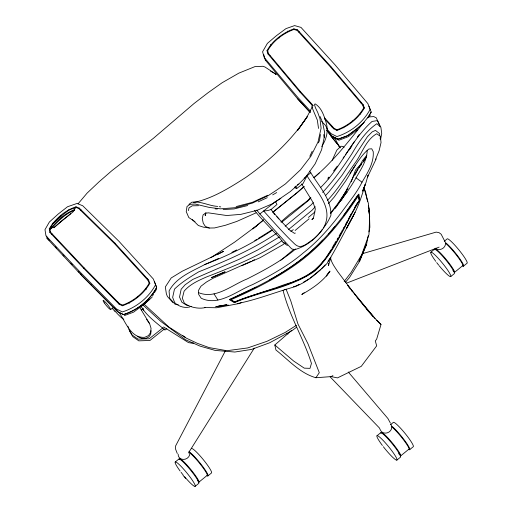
<?xml version="1.0" encoding="UTF-8"?>
<svg xmlns="http://www.w3.org/2000/svg" width="512" height="512" viewBox="0 0 512 512"><rect width="100%" height="100%" fill="white"/><g stroke="black" fill="none" stroke-linecap="round" stroke-linejoin="round"><path stroke-width="0.77" d="M367.213 150.298C367.04 160.442 360.954 169.338 356.026 177.83C348.992 190.63 339.584 201.952 330.707 213.491M205.267 214.086L205.254 215.635L205.914 212.525M313.286 105.632L300.403 91.578L268.499 53.606L267.68 50.726C272.992 40.986 283.507 33.158 293.882 29.472L293.901 28.864L297.542 29.882L330.816 66.445L363.117 104.602L364.397 107.962C358.509 118.285 348.147 126.554 336.934 130.406L333.658 128.774L324.614 118.906M256 212.883L236.845 221.408L225.389 225.286L214.509 227.942L209.376 228.032L205.344 226.4L203.27 223.238L202.272 218.662L203.085 214.918L205.216 213.306L208.307 212.838L226.714 215.526L240.973 214.342L257.069 210.342L272.608 203.674L290.221 191.635L298.822 184.026L305.632 177.216L315.136 163.827L321.6 149.76L324.211 137.434L324.474 131.616L322.566 122.502L320.083 116.538M234.317 302.694L234.355 301.99L232.288 300.512L230.054 299.219L229.587 299.731L234.317 302.694C260.73 291.264 291.027 287.802 314.874 271.027C335.558 251.731 344.947 223.776 359.706 200.205L358.893 194.042C343.558 216.64 326.816 238.669 305.536 256.038C282.765 274.63 256.102 287.45 229.587 299.731M328.64 263.302L328.499 265.574L330.758 257.734M49.286 228.8L54.586 226.95L72.973 211.923L76.019 206.81L79.258 208.115L114.938 243.149L148.595 280.038L149.843 283.328C143.955 293.651 133.594 301.92 122.381 305.773L119.034 304.109L83.77 268.378L49.843 232.352L49.286 228.8C55.085 218.861 65.011 210.355 76.019 206.81M151.066 330.675L150.688 334.323L148.774 337.056L145.619 338.464L141.696 338.33L137.606 336.678M122.381 305.773L122.458 305.139C133.331 301.338 143.392 293.299 149.165 283.309L148.045 280.358L114.464 243.552L78.867 208.608L75.962 207.43M336.934 130.406L337.011 129.773C347.878 125.971 357.946 117.933 363.718 107.942L362.566 104.909L330.33 66.835L297.165 30.394L293.882 29.472M320.454 134.528L319.354 140.819L318.426 142.861M380.64 139.181L381.728 133.421L380.87 127.245L376.858 123.686C365.894 131.136 358.451 142.515 351.891 153.786C343.046 167.309 333.69 180.57 322.637 192.403M368.205 235.814L366.4 245.165L359.002 261.6L362.08 254.278M368.954 231.91L369.856 227.232L369.35 210.029L368.397 205.478M188.365 210.592L189.03 207.853L192.224 205.805L198.445 205.709M368.102 175.117L366.01 182.509L362.605 191.13L365.261 184.346C362.189 194.746 358.918 205.171 353.818 214.79C344.909 231.046 336.736 247.782 326.995 263.507C317.485 273.114 306.912 282.317 294.035 286.995C275.014 292.326 256.589 299.859 237.146 303.603M367.955 175.622L367.571 176.979L376.166 158.88M376.621 320.16L380.998 324.538L376.646 339.194L375.309 340.928L376.672 345.856L361.261 366.349L337.472 377.894L330.867 376.538M351.264 181.792L355.533 169.99L360.179 164.896L362.541 160.614L366.822 155.238M375.462 159.629L379.104 150.778L381.043 142.541L380.371 136.358L376.717 133.728C366.15 139.667 362.355 152.634 355.731 162.093C346.419 174.957 338.432 188.966 327.386 200.461M362.701 252.813L364.55 248.416M365.165 246.95L366.086 244.749L359.942 260.794L349.517 277.478L345.498 282.259M309.824 156.275L312.173 151.283M354.874 175.046L358.01 169.152M332.166 160.333L336.832 150.15L340.979 146.246L342.822 146.438L344.058 147.386M321.69 146.534C326.304 139.584 328.64 131.226 326.272 123.034C324.122 116.096 321.734 107.808 315.104 103.866L314.502 104.64L315.405 107.699L317.747 112.48L320.006 118.765L321.088 128.243L318.003 142.003L310.81 156.346L300.544 169.734L285.427 183.923L276.768 190.022L268.109 195.712L252.48 203.066L236.102 207.61L220.474 208.838L209.312 207.437L195.149 204.026L190.048 204.333L187.021 206.458L186.24 211.635L188.781 217.517L195.008 221.69M346.63 192.051L341.158 199.936L346.63 192.051L347.027 192.634L346.336 192.461M312.192 106.989L306.816 117.299L297.619 130.4L307.52 116.262L306.816 117.299C290.842 141.114 269.338 160.845 245.99 177.306C229.651 187.77 212.768 198.477 193.523 202.547M225.229 351.117L175.52 446.112L175.494 448.915L177.28 453.523M355.149 212.25L346.432 228.685L353.818 214.79M349.971 173.254C355.917 164.954 360.781 155.558 368.813 149.03L371.744 148.794L373.229 151.654C374.093 162.925 367.52 172.915 362.016 182.202C356.819 192.73 349.184 201.779 342.323 211.238C330.925 226.515 318.451 241.082 303.366 252.851C288.064 265.901 270.426 275.667 252.518 284.64C236.832 290.726 218.848 306.72 201.222 298.24L198.637 294.362L198.528 290.374L200.934 286.246L206.496 281.997L212.826 278.368L251.034 261.344M345.875 223.974L347.322 221.254M348.403 219.219L351.296 213.792M331.251 249.51L326.054 257.677M332.013 248.147L334.285 244.058M339.117 236.013L340.998 232.672M341.754 231.334L342.502 229.997M343.258 228.659L344.013 227.322M312.8 106.022L299.91 91.962L267.93 53.901L267.014 50.694C272.294 40.755 283.354 32.499 293.901 28.864M60.602 215.878L60.998 216.294L53.011 223.514L49.926 228.87L50.432 232.07L84.243 267.974L119.443 303.635L122.458 305.139M50.406 229.318C55.955 221.35 65.504 212.838 74.752 209.555M51.296 228.32C58.035 221.491 65.267 213.434 74.669 210.362M354.586 207.674L357.414 202.842M358.419 195.853L358.227 194.458L359.347 200.282C344.454 223.539 335.27 251.45 314.528 270.432C290.989 287.328 260.768 290.566 234.662 302.195L234.355 301.99L244.371 298.118M155.539 284.8C148.755 297.638 136.173 307.635 122.349 311.923L116.544 309.03L80.582 272.582L45.958 235.814L44.986 229.638L49.376 222.022L58.17 214.074L67.533 206.746L77.024 203.45L82.733 205.76L118.912 241.261L153.318 278.976L156.666 287.52C149.888 300.365 137.299 310.355 123.475 314.65L117.677 311.75L81.798 275.622L47.059 238.413M367.654 117.939L371.187 112.026M368.077 117.408L371.219 112.154L368.973 106.202M334.688 243.386L335.898 241.376M337.101 239.366L337.907 238.022M152.384 296.109L153.619 294.074M154.438 292.723L156.486 289.338M369.395 116.678L370.221 115.322M338.509 203.846L339.328 202.49M340.154 201.139L345.907 191.661M347.142 189.632L347.962 188.275M365.658 157.856L363.43 161.037M355.322 165.357L345.901 180.634L334.086 197.216L328.275 203.782M339.962 201.312C347.328 190.099 352.147 177.395 359.648 166.266M188.467 452.96L254.285 348.096M354.266 141.773L345.414 154.842M357.338 137.101L359.187 134.592M362.483 162.925L366.221 157.395M349.254 149.984L351.827 146.086M357.37 195.744L343.526 215.661M291.418 330.566L274.816 344.992L275.936 349.997C288.589 360.013 299.955 373.21 315.904 377.741L319.29 372.685L307.994 343.808L297.952 324.013L290.726 300.749L286.042 289.126M358.63 195.398C342.445 220.147 323.642 243.693 299.866 261.568C278.675 277.248 255.002 289.126 230.957 299.757L230.054 299.219L256.128 287.104M347.392 189.344L337.306 204.32L330.483 213.114M360.064 165.645L361.67 163.328M337.306 166.131L333.536 171.04M343.162 157.978L344.064 156.723M335.29 208.314L338.048 204.48M358.925 167.904L361.683 164.147M297.165 30.394L297.542 29.882M323.392 227.968C326.566 224.134 329.056 219.776 330.944 215.174C331.309 198.88 318.688 185.958 310.797 172.749L309.459 171.078M325.114 264.947L321.459 268.8M327.981 261.197L330.848 257.44M344.154 281.446L350.944 272.685L361.69 254.733L368.966 234.618L369.664 216.416L368.922 210.419M328.192 179.059L329.158 177.824M327.802 178.349L328.755 177.133M78.867 208.608L79.258 208.115M325.651 258.298L320.87 264.301L314.336 270.368M322.08 229.702C315.539 239.213 305.811 246.458 294.707 249.67L291.827 248.934L290.63 247.821L259.859 213.997L256.774 210.067M312.474 105.37L311.859 106.118L312.742 109.152L317.325 120.038L318.534 128.442M328.442 234.163L334.797 226.592M78.074 203.808L87.091 193.12L99.034 181.837L111.898 170.662L153.517 138.214L194.138 103.443L208.032 92.742L222.131 82.739L238.835 73.146L254.995 66.592L262.893 66.291L264.934 66.982L276.307 74.458M119.034 304.109L119.443 303.635M333.658 128.774L334.074 128.307L337.011 129.773M308.416 217.427L314.957 211.955M315.283 206.746L312.064 210.246L288.506 229.587M325.466 195.648L329.216 191.558L341.958 175.366L367.462 136.627L372.192 131.872L375.482 130.406L379.552 133.562L379.834 135.706M313.203 202.65L311.104 204.922L285.171 226.221M310.925 197.843L308.282 200.672L281.67 222.272M320.461 187.654C340.685 167.968 351.027 140.25 372.07 121.44L377.485 120.582L380.109 126.259L376.262 117.837L373.741 116.582L368.122 116.998C351.085 138.125 334.842 160.038 313.965 177.683L319.206 172.992M310.458 197.683L307.725 200.563L289.056 214.758L280.838 221.971M322.688 240.07C307.546 256.352 289.056 269.126 269.67 279.827M328.64 272.646L329.69 271.674C322.618 281.651 312.282 288.544 301.779 294.483L304.186 292.71M52.224 224L59.757 217.19L69.434 209.696L69.146 209.197M53.958 227.782L61.818 220.678L70.752 213.69M149.261 299.52L142.931 305.178L133.606 312.134L124.371 315.584M143.232 305.139L152.07 297.242M364.32 122.15L357.248 128.474L347.699 135.597L338.003 139.155L332.198 136.262L326.822 130.426M363.757 122.803L357.274 128.595L347.725 135.725L338.029 139.277L332.224 136.384L326.848 130.554M304.064 186.534L298.24 191.744L272.723 212.326L297.05 192.749L304.051 186.509M320.346 269.786L310.266 277.984M80.525 210.227L80.986 209.818M117.44 302.49L117.907 302.08M309.101 218.79L295.11 230.483M83.77 268.378L84.243 267.974M114.464 243.552L114.938 243.149M259.859 213.997L263.642 210.97L267.68 210.598L270.995 209.555L276.96 204.506L275.482 201.555M280.838 260.237L293.952 249.235M290.822 231.366L293.318 229.658M263.661 219.866L252.781 228.922L263.578 219.962M51.488 234.099L51.968 233.702M272.474 229.92L271.251 230.938C250.496 244.678 228.051 255.603 204.838 264.512C191.821 271.488 176.474 277.19 169.069 290.931L169.664 298.266L175.098 304.262L178.253 304.685M304.09 178.259L310.797 172.749M332.128 127.104L332.614 126.714L334.074 128.307M110.829 309.472L113.562 307.238M430.906 252.173L434.502 249.235A15.738 2.074 50.7 0 1 446.458 260.742A15.738 2.074 50.7 0 1 454.246 273.702L450.65 276.64M444.275 241.248L447.27 238.803A15.738 2.074 50.7 0 1 459.226 250.31A15.738 2.074 50.7 0 1 467.014 263.27L463.411 266.208M175.315 461.933L178.912 458.989A15.738 2.074 50.7 0 1 190.867 470.502A15.738 2.074 50.7 0 1 198.656 483.462L195.059 486.4M452.941 270.586L454.573 272.32L462.867 265.542L462.726 264.538A15.738 2.074 50.7 0 0 445.632 243.347M197.357 480.346L198.982 482.08L207.277 475.296L207.136 474.298A15.738 2.074 50.7 0 0 190.042 453.107M207.821 475.968L211.424 473.024A15.738 2.074 50.7 0 0 203.635 460.064A15.738 2.074 50.7 0 0 191.68 448.557M377.082 435.686L380.678 432.749A15.738 2.074 50.7 0 1 392.634 444.256A15.738 2.074 50.7 0 1 400.416 457.216L396.819 460.154M390.445 424.762L393.44 422.31A15.738 2.074 50.7 0 1 405.395 433.818A15.738 2.074 50.7 0 1 413.184 446.778L409.587 449.722M398.573 453.517L400.742 455.834L409.037 449.05L408.896 448.051A15.738 2.074 50.7 0 0 391.802 426.861M146.586 278.765L147.072 278.368M276.461 233.254L275.213 234.259C251.405 250.042 225.126 261.318 198.688 271.853C190.189 276.96 181.626 282.17 174.477 289.114L172.653 297.434L174.707 302.643C178.573 306.464 184.403 308.32 189.715 306.982M298.675 32.051L299.162 31.661M274.854 202.048L263.642 210.97C272.717 220.954 281.6 231.136 291.2 240.627C293.651 242.739 295.674 245.824 299.059 246.464C304.256 246.976 308.749 241.965 313.062 239.514C318.221 234.778 323.706 229.798 325.715 222.848C331.578 205.197 315.232 189.83 307.046 175.821L302.989 183.648L296.774 188.461L295.52 188.115L294.406 186.982M313.696 218.202L311.885 219.635L313.472 217.978L315.334 209.018L313.056 202.406L301.677 183.891M299.91 91.962L300.403 91.578M330.33 66.835L330.816 66.445M295.693 248.941C281.094 261.306 264.122 270.285 247.162 278.931C232.07 284.832 215.75 299.61 198.662 292.71M141.235 309.978L143.13 308.518M163.04 327.725L149.216 338.765L138.086 339.155L132.141 335.027L128.621 328.922M164.416 328.934L149.958 340.461L138.822 340.845L132.883 336.723L129.363 330.618M361.158 103.251L361.658 102.874M285.19 242.938L282.656 244.864L260.032 257.747L241.798 265.728M269.485 55.744L269.984 55.373M166.835 328.666L164.973 330.067C156.531 322.778 146.688 316.038 140.998 306.227M309.011 278.931L303.578 282.157M348.16 136.768L357.485 129.805M256.883 225.549L234.63 242.125L210.752 257.747M296.435 327.36L291.949 330.694L269.626 342.778L251.507 349.427L234.842 352.032L215.181 350.419L200.07 346.125L185.498 339.738L160.915 321.472L142.669 304.691M188.883 204.371L191.898 202.208C200.755 200.877 208.934 205.939 217.709 206.406M307.123 275.533L313.734 270.797M276.71 192.563L272.691 194.861M296.339 325.357L285.024 332.531L267.002 341.293L247.667 347.936L226.938 350.707L209.152 347.616L197.274 343.296L186.221 338.08L169.062 327.174L143.61 303.718M254.752 240.634L256.755 239.386M258.086 238.547L271.443 230.214M275.117 201.926L280.883 198.4M281.952 240.749C258.694 256.518 232.422 266.88 206.368 277.024C198.317 280.582 189.894 284.288 184.096 291.168L182.342 298.221L184.403 303.27C190.336 307.405 198.541 309.254 205.587 307.507M331.514 376.422L332.922 375.578M279.366 236.973L257.837 249.901L239.437 259.162L192.717 279.456L185.133 284.768L181.158 289.235L179.52 297.062L181.894 302.246L186.547 305.19L188.71 305.645M148.045 280.358L148.595 280.038M297.491 184.8L298.822 184.026M362.566 104.909L363.117 104.602M217.274 254.707L223.571 251.315L182.246 271.226L171.206 277.946L165.325 286.938L166.374 293.888L167.398 296.461L172.832 302.534M267.27 197.664L258.195 201.862M267.93 53.901L268.499 53.606M306.445 275.878L300.346 278.976L292.205 282.17M299.302 284.326L295.744 286.131L293.44 286.63M236.749 249.933L231.821 252.352M49.843 232.352L50.432 232.07M241.658 302.445L239.514 303.469L216.621 307.757L204.627 307.533M252.448 260.685L254.566 259.693M267.68 195.27L252.294 202.355L236.141 206.573M218.752 258.368L204.467 264.698M225.107 271.731L211.526 277.619L224.8 272.038M346.24 283.258L439.13 247.117M347.45 137.037L338.925 140.218L333.568 137.485M295.309 233.062L294.47 233.363L289.453 229.978L276.845 216.717M275.827 287.738L284.806 284.499M247.738 205.523L234.035 208.947L223.136 209.53M69.011 209.952L76.224 207.443M275.078 287.994L245.12 297.875M285.549 284.269L291.462 282.406M362.592 253.632L436.141 232.115L438.976 232.608L441.165 234.24L444.448 240.614A5.99 5.28 -24.9 0 1 443.341 248.006A5.99 5.28 -24.9 0 1 435.334 248.173M215.469 306.784L226.848 304.73L216.422 306.579L228.435 305.101M191.014 306.611L191.674 306.496M193.6 343.008L192.038 343.213L188.48 342.598L163.59 326.963M284.262 289.6L286.624 289.427M315.904 377.741L330.842 376.634M363.718 107.942L364.397 107.962M149.165 283.309L149.843 283.328M267.014 50.694L267.68 50.726M215.11 208.845L217.299 209.03M209.376 228.032L203.366 227.136L198.342 225.51L192.23 219.501M219.226 206.65L220.742 206.899M359.706 200.205L359.034 200.083L359.347 200.282M341.306 199.744L341.99 199.93M254.547 210.522L259.776 216.781L279.59 237.869L283.034 242.234L285.619 243.744M270.547 71.149L274.675 73.382L275.802 74.477M380.998 324.538C364.8 308.71 351.418 289.85 337.766 271.706C334.861 267.181 331.334 262.829 330.451 257.37M230.957 299.757L234.662 302.195M321.645 121.498L325.498 125.331L327.13 128.845M182.726 335.629L185.69 337.549M52.518 223.181L53.011 223.514M360.256 113.741L360.742 114.074M145.702 289.107L146.189 289.446M270.496 44.614L270.982 44.96M356.026 177.83L362.016 182.202M283.034 242.234L287.379 245.549M274.816 344.992L293.67 361.05L304.237 368.141L310.003 368.358L311.437 363.405C303.635 338.336 289.229 315.898 283.053 290.24M286.784 333.088L288 334.061M90.522 284.166L91.642 285.293M81.766 275.501L117.645 311.629L123.45 314.522C137.274 310.227 149.856 300.237 156.634 287.398L154.419 281.568M114.163 307.718L117.434 311.014M273.67 213.421L274.726 214.515M330.125 376.851L379.45 428.013L380.525 430.33A5.99 5.28 -24.9 0 0 388.928 432.09A5.99 5.28 -24.9 0 0 390.547 423.987M47.686 238.669L49.35 240.448M55.328 246.829L56.416 247.994M62.938 254.957L64.026 256.115M70.547 263.085L72.179 264.826M78.157 271.206L79.245 272.371M80.333 273.53L81.421 274.688M352.243 120.902L352.634 121.325M297.779 98.938L310.17 112.371M310.195 112.499L297.805 99.066L265.293 60.038M137.696 296.269L138.086 296.691M324.557 117.926L332.614 126.714M310.611 111.315L296.595 96.026L264.192 57.44L262.579 51.782L267.379 43.398L276.403 35.699L285.99 28.614L294.611 25.6L300.966 27.386L334.918 64.698L367.872 103.603L370.086 109.434C363.309 122.272 350.726 132.269 336.902 136.557L331.098 133.664L326.784 128.96M278.726 37.594L279.104 38.022M366.304 309.024L373.299 316.621L347.763 285.37L349.67 288.237M112.192 308.269L114.797 311.277M183.072 475.411L185.677 478.419M351.552 290.643L352.557 291.821M354.566 294.17L355.571 295.347M270.995 209.555L278.963 218.912M348.269 371.994L387.891 418.483L390.33 422.944M357.075 297.12L375.034 318.464M328.749 133.165L340.416 147.814M330.976 136.166L336.877 143.392M338.355 145.197L339.757 147.136M146.618 319.392L149.645 323.718L151.046 328.333L150.611 332.538L148.403 335.686L144.768 337.312C130.944 338.413 125.882 322.451 119.61 313.338M214.035 293.888L217.882 300.013M139.827 307.533L149.645 323.718M343.59 127.36L343.878 127.859M129.043 302.726L129.325 303.232M287.539 31.085L287.814 31.59M295.533 186.144L296.774 188.461M334.656 137.901L339.475 146.963M363.789 188L365.459 191.334L367.61 201.683M363.885 187.712L368.384 203.418L369.594 216.442L368.883 210.438M142.797 308.179L143.462 310.202M127.923 326.234L128.326 327.552M263.674 54.381L265.318 60.16M46.694 236.096L47.085 238.534M358.618 197.248L358.931 199.373M323.808 134.586L324.211 137.434M454.573 272.32L454.432 271.322A15.738 2.074 50.7 0 0 442.547 255.251A15.738 2.074 50.7 0 0 434.854 249.85M400.742 455.834L400.602 454.829A15.738 2.074 50.7 0 0 388.717 438.765A15.738 2.074 50.7 0 0 381.024 433.363M198.982 482.08L198.842 481.075A15.738 2.074 50.7 0 0 186.957 465.011A15.738 2.074 50.7 0 0 179.264 459.61M380.122 137.85L380.314 139.277M368.365 205.926L368.736 208.922L368.352 205.933M392.211 426.528A15.738 2.074 50.7 0 1 405.414 441.498A15.738 2.074 50.7 0 1 408.71 449.491M382.381 445.453A15.738 2.074 50.7 0 1 381.146 438.47A15.738 2.074 50.7 0 1 396.96 459.245A15.738 2.074 50.7 0 1 383.366 446.746M446.035 243.014A15.738 2.074 50.7 0 1 459.245 257.984A15.738 2.074 50.7 0 1 462.541 265.978M435.738 261.306A15.738 2.074 50.7 0 1 434.707 254.707A15.738 2.074 50.7 0 1 450.566 275.098A15.738 2.074 50.7 0 1 439.194 265.754M438.694 265.133A15.738 2.074 50.7 0 1 436.698 262.592M188.96 451.725A15.738 2.074 50.7 0 1 202.522 466.195A15.738 2.074 50.7 0 1 206.95 475.738M180.147 471.059A15.738 2.074 50.7 0 1 178.842 464.211A15.738 2.074 50.7 0 1 194.784 484.41A15.738 2.074 50.7 0 1 184.653 476.774M183.104 474.893A15.738 2.074 50.7 0 1 181.107 472.346M123.827 319.251A15.738 2.074 50.7 0 1 114.848 310.893M189.274 451.187A5.99 5.28 -24.9 0 1 185.126 459.213A5.99 5.28 -24.9 0 1 178.138 454.176M329.92 271.194L326.355 275.962L329.92 271.194M328.602 272.723L328.326 272.998L329.69 271.674L328.602 272.723M104.314 302.899A5.798 0.762 50.7 0 0 110.432 309.427A5.798 0.762 50.7 0 0 105.638 302.432A5.798 0.762 50.7 0 0 104.314 302.899"/></g></svg>
